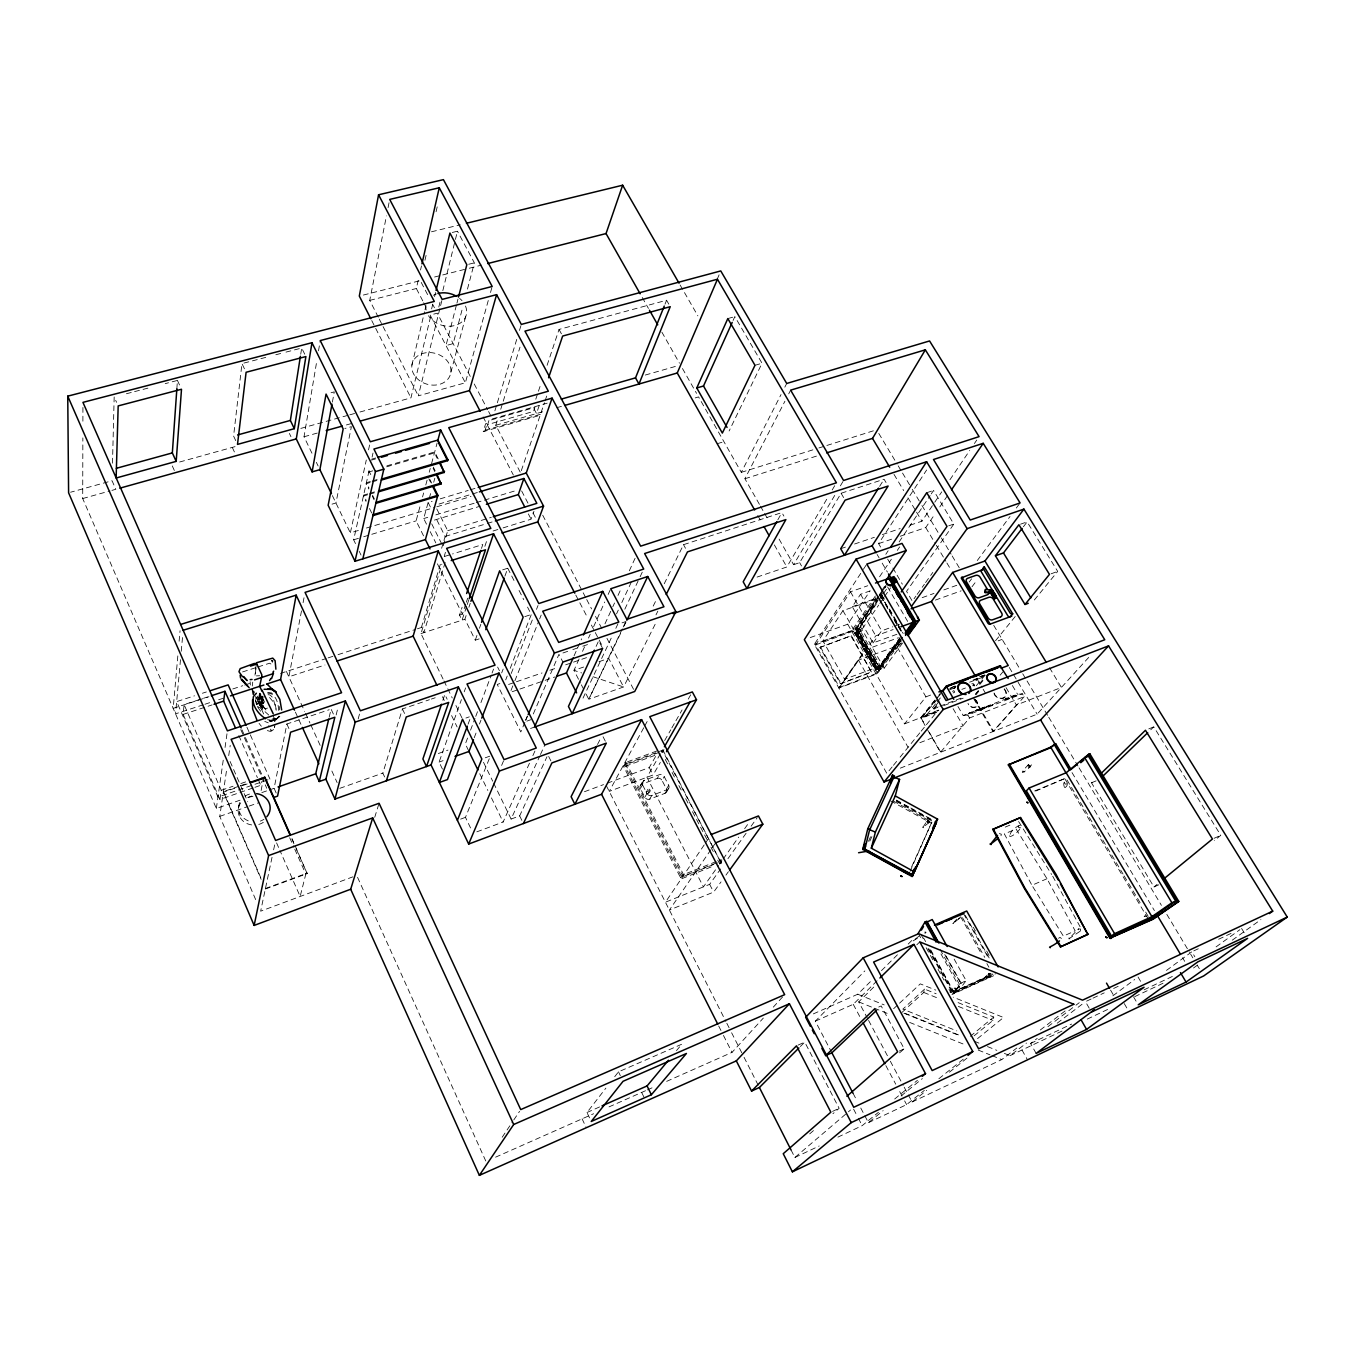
<?xml version="1.0" encoding="UTF-8"?>
<svg xmlns="http://www.w3.org/2000/svg" width="1355" height="1355" viewBox="0 0 1355 1355"><rect width="100%" height="100%" fill="white"/><g stroke="black" fill="none" stroke-linecap="round" stroke-linejoin="round"><path stroke-width="0.75" stroke-dasharray="5 3.75" d="M240.072 800.178L216.343 808.444L82.706 498.538L82.858 437.902M82.892 421.185L82.926 404.451M1064.268 786.781C1061.338 777.973 1071.568 783.156 1065.047 787.662C1063.336 787.035 1065.064 785.798 1065.149 787.509M112.499 463.19L114.176 396.947L116.564 402.316M899.635 640.712L879.598 668.066L856.445 628.263L877.803 597.149M955.258 687.798C949.584 690.694 963.507 682.598 949.465 688.967M926.566 821.316C929.852 825.991 930.495 817.743 926.566 821.316L929.157 822.739M927.396 820.402L929.987 821.824L927.396 820.402L922.806 827.515L929.886 821.909M176.861 388.716L177.437 380.433L165.191 383.634M177.827 655.905L173.186 708.36L208.958 696.707M179.114 641.22L180.046 630.736M180.486 659.648L175.557 713.848L202.962 704.888M181.248 651.247L182.773 634.462M252.995 787.966L219.933 799.45L183.145 714.39L184.094 704.6L201.607 698.909M1014.472 695.454L1016.318 695.708L1012.185 696.504L1014.319 695.284M977.277 678.906L975.973 680.041L977.006 679.194M216.343 808.444L223.575 757.767M225.049 747.418L227.403 730.87M219.933 799.45L221.255 790.304L184.094 704.6M255.655 899.585L219.764 816.371L226.946 767.641M228.724 755.599L230.214 745.419M876.99 669.353L856.208 632.768L854.937 633.615L857.207 632.565L854.903 632.649L856.191 632.175L877.379 669.556M815.642 644.912L854.311 630.769A18.191 5.301 -29.3 0 0 855.327 628.754L879.378 670.793A18.343 4.946 -29.2 0 1 878.328 672.724L839.507 687.391L815.642 644.912L850.466 591.796L867.776 585.733M1006.528 698.164C1006.968 699.282 1010.745 696.809 1006.833 698.265M255.536 701.551L256.112 697.944L261.058 694.912M300.725 354.214L301.708 348.015L283.788 352.69M976.176 710.901C975.956 708.191 982.189 710.308 977.649 709.749C973.33 711.426 981.189 710.952 978.462 709.376M256.281 664.238L254.994 675.197M255.96 668.455L255.113 674.959M256.349 704.126L257.789 699.773A14.024 12.432 7.3 0 1 264.852 696.775M260.516 693.235L260.126 695.691L260.296 694.624M970.028 713.204C969.926 713.729 971.129 711.375 972.5 712.764L971.586 712.053M238.328 808.545L238.836 805.463M257.128 703.38L256.959 704.481A3.252 2.879 6.9 0 1 257.992 703.33L259.55 702.822A3.252 2.879 6.9 0 1 261.888 708.038L260.329 708.546A3.252 2.879 6.9 0 1 257.331 707.344M251.657 824.924A15.701 14.278 4.3 0 1 239.276 815.93L239.784 812.848M263.666 714L256.485 697.994M311.955 453.214L304.028 436.767L316.799 361.04M318.527 350.793L320.254 340.562M274.963 724.823L274.506 727.466L274.709 726.382M262.921 706.887L259.55 697.164M976.21 680.024L976.836 679.295M977.412 679.177L976.379 679.973M254.943 787.306L260.77 785.273L261.447 781.598M271.542 730.057L270.458 731.429L266.122 730.277M332.382 402.096L334.279 391.866L329.35 393.204M261.142 790.507L263.412 778.346M274.235 721.182L274.201 718.675L275.048 720.301M276.606 719.166L275.099 720.047L274.862 718.827M301.504 610.902L288.869 676.789L324.946 665M303.08 602.67L304.655 594.422M1009.458 835.764C1009.712 839.406 1024.414 827.515 1019.875 825.381C1015.691 826.313 1007.951 833.765 1010.542 836.408M378.316 317.222L369.729 300.387L386.446 215.902M388.072 207.654L389.292 201.472M276.183 792.997L274.1 788.305L286.87 723.993L329.18 709.749M875.466 599.723L856.241 628.33L879.598 668.066M861.255 631.108L859.256 629.211A3.32 2.727 33.3 0 1 855.225 629.16M272.033 857.292L260.651 911.187L352.791 876.871M273.625 849.822L274.811 844.199M358.381 530.466L350.335 532.888L366.307 459.989M368.526 449.877L369.864 443.796M355.484 543.609L353.655 539.798L369.813 467.39M372.1 457.109L372.998 453.078M422.777 300.895L416.341 288.513L418.204 280.299M420.541 270.018L421.473 265.902M424.962 260.279L426.351 254.181M436.073 211.736L437.462 205.723M411.886 365.206L424.538 311.802M425.03 309.753L425.995 305.654M329.18 717.185L331.094 709.105L334.854 717.235M974.16 1035.796L992.961 1020.417L993.774 1017.046L957.274 1002.293M431.618 308.906L432.601 304.807M434.582 296.61L435.582 292.494M359.973 412.005L410.955 397.862L430.805 315.8M336.159 714.949L338.123 706.887M438.8 307.043L440.307 300.895M442.831 290.647L454.924 241.461M455.432 239.412L457.448 231.214L449.928 233.043M488.274 300.505L465.358 382.788L418.322 395.829L440.104 307.602M440.612 305.553L442.137 299.404M305.942 873.569L300.149 896.485L279.943 850.534M265.343 889.016L307.162 873.619L292.036 838.593M456.415 305.146L445.998 345.559L453.18 343.645L462.716 307.28M456.94 303.13L457.973 299.082M901.973 1012.422L923.737 992.436L924.601 989.099L936.136 993.757M467.475 289.089L474.369 262.836L457.448 231.214M358.194 718.946L360.362 710.782M450.876 372.32L466.577 313.276M423.539 535.852L416.104 520.862L420.406 504.924M422.557 496.946L423.641 492.966M425.792 484.988L427.943 477.028M429.23 472.251L430.263 468.44M431.551 463.647L437.157 442.882M426.503 524.165L423.709 518.559L428.129 502.468L432.143 501.265M429.247 498.42L431.483 490.341M433.702 482.261L434.82 478.213M490.51 292.494L492.187 286.464M990.37 973.991L988.202 974.668L989.133 973.229M441.628 548.267L443.373 542.356M443.966 540.391L445.134 536.445L435.683 517.576M436.784 508.904L447.726 530.72L443.017 546.522L430.45 521.319M445.168 562.477L423.878 632.633L421.388 627.501L440.68 563.138M443.051 679.007L420.982 633.598L441.849 564.205M444.237 556.278L445.439 552.315M484.819 431.212L487.224 423.302L485.615 423.759L483.227 431.669L540.171 415.24M384.634 776.957L382.838 773.112L402.418 708.953L429.416 699.722M494.88 410.819L496.726 404.789M497.336 402.774L517.017 338.479M519.473 330.434L521.319 324.404M520.218 472.116L495.778 425.284L498.267 417.272M500.74 409.261L502.603 403.248M503.23 401.249L519.998 347.168M374.725 817.302L379.078 803.278M1016.182 695.793C1014.573 694.319 1017.198 696.25 1013.692 696.267M1013.252 696.182L1012.016 696.589L1013.269 695.538M466.594 606.481L462.038 620.167L459.514 615.085L462.106 607.243M481.482 548.436L482.787 544.507L452.553 553.958M459.514 615.085L462.377 614.154L465.68 604.178M466.34 602.196L467.678 598.199M484.87 546.353L487.529 538.375M467.238 604.533L469.203 598.673M535.784 399.217L537.783 393.238M538.443 391.239L541.102 383.262M547.081 365.325L559.039 329.434L666.575 300.251L669.319 305.078M479.128 638.899L475.283 640.17L464.901 619.235L466.222 615.255M468.898 607.294L470.219 603.331M539.188 405.602L536.512 413.546L533.125 407.194M442.848 700.315L444.846 694.454L447.167 699.231M521.302 470.676L544.439 402.723M545.083 400.809L547.047 395.05M475.283 640.17L478.755 630.261M479.45 628.28L480.839 624.316M504.907 576.146L507.735 568.219L499.622 570.811M442.441 769.081L439.088 762.069L461.411 699.62M464.206 691.812L465.612 687.9M503.078 527.891L531.092 519.202L533.972 511.275M919.08 936.085L912.643 941.166L920.096 936.559M252.741 682.141L252.267 686.003M468.085 724.163L471.032 716.253M467.577 738.052L465.341 743.963L468.966 751.466M470.541 730.176L474.995 718.353M475.74 716.389L477.959 710.477M480.94 702.584L491.323 674.993M492.068 673.029L493.559 669.082M474.216 737.747L476.469 731.869M479.484 724.027L480.974 720.115M501.672 672.91L503.162 669.065M505.703 679.871L507.21 676.026M510.225 668.337L531.312 614.493L527.535 607.091M511.208 673.486L533.43 617.152M536.495 609.377L538.02 605.499M985.254 707.801L986.169 707.53L982.358 708.767M665.017 304.147L666.575 300.251M511.004 690.457L514.087 682.734M514.866 680.803L538.85 620.895M539.629 618.964L541.17 615.102M470.541 827.939L465.476 817.336L490.408 755.955L485.259 757.801M983.154 707.378L981.02 709.156L982.595 708.868M1028.733 764.356C1009.373 784.342 1041.131 760.206 1028.055 765.067C1027.92 769.284 1031.511 767.641 1028.936 764.135M1024.329 772.045L1023.245 771.283M501.621 765.44L504.06 759.63M525.689 719.895L527.349 716.016M524.893 722.317L520.794 731.937L497.234 684.444L501.096 683.123M525.706 720.386L527.349 716.541M717.439 278.707L719.099 274.828M279.028 716.101L274.93 720.962L269.408 721.419M533.294 713.966L558.954 654.33L562.901 662.053M969.841 712.578L968.452 713.543M911.763 866.539L931.833 822.146L891.404 799.958M910.069 871.333L931.833 822.146M574.046 655.888L581.634 638.815M476.825 831.835L503.128 822.028L529.466 763.221M532.871 755.633L536.275 748.045M579.093 658.97L573.961 670.352L580.431 683.005M582.515 651.382L585.072 645.691M588.493 638.086L590.204 634.292M593.626 626.704L604.737 602.027M608.158 594.438L610.732 588.748M733.089 320.474L734.833 316.63L762.035 363.242L729.109 431.009M493.627 783.105L511.106 819.064L539.612 756.378M540.476 754.481L544.795 744.979M604.974 623.842L611.935 608.683M612.799 606.786L614.543 602.992M618.015 595.421L621.505 587.833M629.33 570.794L635.427 557.532M868.47 841.303L871.045 835.713M869.808 841.15L872.4 835.51M596.098 646.42L598.69 640.779L602.653 648.401M511.106 819.064L519.659 815.879L546.98 756.751M616.542 613.883L618.287 610.123M621.81 602.568L632.328 579.94M583.023 698.13L612.223 635.986M615.831 628.33L619.421 620.692M624.824 609.208L639.221 578.602M640.136 576.705L643.727 569.049M876.583 669.641L855.242 632.26L876.533 669.404M622.335 628.839L588.764 699.265L585.072 692.032M623.232 626.942L626.857 619.32M620.488 633.615L588.764 699.265L623.588 686.968L656.447 621.691M624.13 625.993L625.942 622.182M274.489 718.607L271.474 721.334L267.9 720.589M860.882 630.973C860.662 626.484 856.563 632.311 860.882 630.973L878.684 605.092M653.212 606.091L655.972 600.502M664.238 583.751L683.53 544.676L781.903 512.58L783.901 516.086M976.498 710.41L975.532 710.816L976.803 709.834M1058.543 938.287L1060.017 937.389L1061.422 938.49M655.989 614.865L657.836 611.173M1006.867 698.181L1006.121 699.095M1013.134 696.521L1013.608 695.555M597.521 744.488L601.298 737.035M695.234 397.913L698.57 396.913L741.304 472.353L781.022 394.576M784.816 387.157L786.713 383.465M261.854 709.766L262.616 708.292L257.89 697.452M759.41 504.331L744.911 478.738L784.918 401.232M788.729 393.848L790.626 390.155M1018.215 825.839L1018.672 827.651L1020.451 827.583M879.835 667.913L857.088 628.127L876.041 600.197M648.605 793.082C653.178 789.711 646.25 786.323 646.149 792.082C646.132 794.724 650.417 793.082 648.198 791.303M647.639 789.271L648.046 791.049M643.744 727.771L609.225 791.388L653.093 774.958L660.325 762.425M644.743 725.924L647.758 720.386M777.821 519.863L781.903 512.58M607.328 783.19L649.265 767.557L656.447 754.955M664.644 740.541L670.81 729.752M671.826 727.94L674.909 722.537M675.925 720.741L682.09 709.935M688.238 699.129L692.337 691.931M640.339 785.561L642.473 781.818M641.931 784.172L644.082 780.429L659.411 774.687A3.675 3.252 31 0 1 664.221 776.635L668.709 785.29A3.692 3.252 31.5 0 1 667.168 789.66L664.949 793.352L649.638 799.162A3.692 3.269 31.1 0 1 644.828 797.214L640.373 788.525A3.675 3.252 30.6 0 1 641.931 784.172L657.226 778.431L659.411 774.687M640.373 788.525L642.507 784.799A3.692 3.269 30.5 0 1 644.082 780.429M660.376 753.803L646.928 777.262L703.431 886.864L718.54 865.54M717.744 860.171L719.691 863.914L721.283 863.271L662.985 751.415L661.409 752.008L663.374 748.553L663.984 749.721L662.341 752.601L661.731 751.432M644.828 797.214L646.979 793.505L642.507 784.799M649.638 799.162L651.823 795.47L667.168 789.66M757.072 577.078L786.832 566.983L827.973 497.133M832.207 489.968L836.425 482.803M664.949 793.352A3.675 3.252 31.6 0 0 666.474 789.016L662.002 780.378L664.221 776.635M779.091 539.087L793.59 564.696L835.07 494.812M840.388 485.869L843.572 480.483M793.59 564.696L799.653 562.647L841.099 493.254L884.07 479.23L887.119 484.345M666.474 789.016L668.709 785.29M666.541 791.981L668.76 788.271M858.054 634.106A3.337 2.744 33.6 0 1 860.459 631.752L861.56 629.99L859.324 628.889A3.32 2.727 33.2 0 1 855.496 628.771M879.632 486.36L884.07 479.23M954.225 688.408L954.852 687.629M880.615 547.064L878.599 543.626L926.634 470.016M892.149 766.913L886.848 773.451L814.321 644.336L862.237 571.082M863.372 569.337L866.793 564.103M900.364 637.019L878.904 666.592L844.572 679.278L822.959 640.932L842.929 610.648L875.991 598.978M819.961 647.419L851.431 635.664L871.553 672.266L840.405 683.784L819.961 647.419L851.431 635.664M885.814 554.314L888.152 550.791M896.908 634.276L873.077 642.931L852.295 606.684L860.561 594.269L869.842 591M899.127 541.932L930.123 495.591M931.258 493.881L933.561 490.442L953.835 524.08L906.546 591.339L912.305 601.163L915.929 596.098M502.197 1137.235L512.613 1121.686M513.782 1119.958L519.575 1111.32M810.239 637.578L847.722 624.215L870.13 590.831M879.581 576.773L891.387 559.209M897.281 550.418L899.635 546.912M910.052 525.215L921.942 521.184L933.595 503.925M934.764 502.197L941.759 491.848M949.923 479.772L969.74 450.436M974.414 443.542L976.735 440.087M984.357 978.733L983.408 978.903L991.064 973.398M704.177 844.944L665.424 902.21L709.647 884.358L720.623 868.962M705.362 843.2L710.088 836.221M875.33 595.997L851.567 630.973L814.321 644.336M855.327 628.754L879.361 670.827L854.7 628.669L875.957 597.42M881.614 590.695L884.9 585.885M879.26 594.794L885.984 585.36M878.057 597.589L885.594 586.359M900.211 536.258L925.736 527.552L935.119 513.799M939.811 506.922L948.026 494.897M877.938 598.283L856.902 628.635L858.951 628.449L877.244 601.705M880.073 595.15L886.085 586.139M871.35 609.022L877.041 600.688M902.599 643.015L884.154 668.201L880.699 669.489L856.614 627.382L860.069 626.146L878.989 598.487M880.174 596.759L882.528 593.304M858.816 629.533L877.735 601.908M878.921 600.18L882.461 594.997M883.646 593.27L887.203 588.087M879.869 603.382L883.426 598.199M884.612 596.471L890.54 587.85M710.884 849.721L669.387 910.035L713.645 892.081L721.029 881.902M712.069 847.993L715.626 842.827M861.069 631.396L860.73 631.362A3.337 2.744 33.6 0 0 858.325 633.717M958.544 919.08L959.476 918.046M956.732 919.181L952.667 923.788L959.984 917.911M953.649 923.483L952.684 923.5M840.405 683.784L871.959 671.69M844.572 679.278L865.286 649.79L898.416 637.731M847.722 624.215L904.564 723.875L925.922 696.86L896.654 646.166L858.511 660.122L838.864 688.052L876.228 674.197L900.855 640.424M839.507 687.391L875.77 635.851L893.131 629.567M873.077 642.931L881.631 630.82L892.793 626.789M719.437 862.17L721.283 859.544L682.293 875.11L680.532 877.718L717.54 862.915M719.691 863.914L721.91 860.764L718.015 862.322M723.113 859.087L738.661 837.119M744.64 828.684L748.231 823.62M721.283 863.271L663.306 750.839L623.165 765.711L681.175 878.938L714.221 865.726M727.94 858.697L746.232 833.054M751.11 826.211L757.225 817.658M917.132 594.405L924.364 584.259M925.584 582.565L932.816 572.437M725.941 875.11L728.397 871.705M899.551 638.984L878.989 667.27L880.259 665.678L858.951 628.449M899.856 639.018L879.022 667.693L898.805 640.644M879.124 668.371L901.871 637.443M880.089 668.422L902.582 637.206M880.699 669.489L901.515 640.949M946.061 956.003L961.288 983.493L951.955 994.57L993.638 975.719M954.14 959.086L966.115 980.647L960.695 983.307L953.785 992.673L995.535 973.788M930.648 950.719L954.089 993.232L961.288 983.493M977.26 560.563L1010.017 516.492M1016.318 508.023L1020.095 502.942M940.963 953.92L960.153 988.625L966.115 980.647M969.181 582.057L971.603 578.822M972.009 586.783L976.887 580.313M982.527 708.36L980.766 709.004L981.681 708.716M1023.381 526.79L1027.107 521.895L1057.696 571.404L1033.086 601.518M589.544 1117.892L586.986 1112.506L605.888 1088.116M614.713 1076.717L618.49 1071.839L681.819 1044.197L676.467 1050.616M1005.308 699.18L1006.951 698.723L1006.308 699.332M1144.179 916.234L1146.313 916.251M939.269 700.975L933.612 708.631L941.793 706.362M904.564 723.875L920.858 717.608L937.457 696.91M938.727 695.318L942.555 690.525M925.092 725.569L920.994 717.744L937.254 697.52M940.421 694.183L920.994 718.438L936.728 712.374M938.642 710.122L926.905 714.644A13.584 12.906 -74 0 1 922.552 716.456L936.999 699.671M926.905 714.644L935.915 703.431M937.203 701.839L941.064 697.046M936.254 705.362L933.612 708.631L938.117 706.904M934.018 709.359L936.661 706.074M893.47 765.287L898.788 758.749M900.11 757.123L919.859 732.784M921.163 731.175L925.092 726.331M926.414 724.722L938.202 710.206M995.519 640.746L1017.131 614.171M976.311 685.732L985.492 674.654L979.801 676.806M979.36 683.835L984.408 677.754M979.784 684.546L983.561 679.99M975.481 694.065L978.293 690.66M975.685 694.336L978.53 690.948M976.04 694.573L978.717 691.372M1000.126 675.18L1002.836 671.978M1066.859 783.8L1065.386 784.172L1064.336 782.767M957.951 706.48L963.185 715.474L1017.622 694.353L1022.398 693.811L1024.143 696.741L969.536 717.981L940.455 752.313L926.126 727.347M1030.02 767.184L1029.952 765.372L1028.055 765.067M1049.549 667.778L1061.422 687.425L1016.386 705.023L992.978 731.581L973.009 697.554M1024.143 696.741L993.638 731.31L974.093 697.994M927.04 822.062L927.87 821.147M928.632 822.841L929.462 821.926M895.655 649.282L894.639 647.504L896.011 649.164L899.568 643.947A12.72 3.506 -29.6 0 0 901.143 642.744M900.313 768.149L1037.134 714.153L1089.386 656.667M666.66 1081.358L732.022 1052.378L763.339 1018.062M773.298 1007.138L783.258 996.213M1080.511 930.97L1080.562 929.056L1078.478 928.903L1068.858 938.846L1080.511 930.97L1078.428 930.817L1078.478 928.903M1069.806 938.913L1069.027 937.88M279.621 716.321L276.014 719.742L269.577 720.504M279.841 716.338L275.878 719.657M1001.006 835.747L1001.328 834.206L999.329 833.562M831.868 1052.801L815.32 1021.179L864.846 970.908M1035.745 791.083L1065.894 778.075L1123.041 874.06M646.352 791.489L649.892 790.863M800.365 1046.517L804.751 1042.114L839.135 1108.305L832.935 1113.691M813.373 1013.879L857.732 994.231L872.569 979.479M881.478 970.62L899.297 952.921M908.206 944.062L912.66 939.642M925.075 933.019L925.922 932.172L924.737 932.071M815.32 1021.179L853.244 1004.309L878.43 979.479M867.607 1018.57L858.697 1001.887L875.093 985.779M916.793 944.808L919.757 941.877M273.591 729.498L271.339 731.141L268.781 725.433M983.832 707.903L982.849 708.208M1158.762 884.815L1153.969 886.966L1091.503 782.784L1094.501 779.87M1150.751 729.786L1153.766 726.856L1220.787 835.341L1214.249 840.676M922.45 827.075L923.585 827.77M959.323 918.555L960.204 917.708M983.476 978.666L989.353 973.026L988.083 974.55M954.784 988.625C959.34 991.03 954.699 983.933 949.923 992.08M893.623 1008.713L898.077 1004.58M899.551 1003.191L920.299 983.865L935.78 990.115M924.601 989.099L902.853 1009.136L956.782 1030.901M928.785 948.703L952.938 992.521L991.962 974.499M899.551 1052.869L904.192 1048.821L881.173 1005.935L876.279 1008.137M988.947 974.736L989.861 973.94L988.998 973.754M809.697 1133.881L815.896 1128.495M791.083 1150.022L794.877 1157.492L850.55 1109.999M970.265 1036.338L993.774 1017.046M837.898 1137.133L862.203 1125.632L878.447 1112.303M894.69 1098.99L917.42 1080.342M1153.969 886.966L1157.204 884.307M884.036 597.894L883.409 598.249A3.421 2.778 33.3 0 0 882.444 598.47M860.764 1108.017L868.436 1122.668L883.138 1110.643M901.126 1095.958L922.365 1078.58M977.548 1038.608L1003.547 1017.503L953.209 997.161M868.436 1122.668L906.597 1104.613L924.364 1090.385M938.88 1078.732L964.709 1058.018M904.175 1087.184L912.084 1102.022L926.685 1090.335M949.415 1072.178L968.876 1056.612M1144.281 916.539L1145.314 915.709M912.084 1102.022L1001.768 1059.576L1016.843 1047.991M1040.301 1029.986L1065.437 1010.695M1004.377 1053.394L1010.017 1055.664L1026.514 1043.045M1047.94 1026.65L1074.312 1006.477M1075.955 1005.207L1079.258 1002.683M1036.135 1053.394L1030.579 1043.469L1037.219 1038.404M1057.188 1023.194L1083.814 1002.937M1112.878 995.823L1134.694 979.513M1166.452 970.417L1191.841 951.786L1194.856 956.816M1216.096 946.874L1239.876 929.699M1193.501 967.995L1200.242 963.168M1232.271 940.167L1260.912 919.605M262.48 697.859L259.161 698.96A2.558 0.999 -12.6 0 1 257.992 697.825L261.312 696.724A2.558 0.999 -12.6 0 1 262.328 696.877M950.956 992.571L956.274 989.184M275.963 718.523L273.456 719.691M984.492 707.683L985.915 707.378L984.882 707.683M924.974 933.239L925.922 932.172M959.73 918.08L958.781 918.436M993.384 704.617L985.407 707.242L993.401 704.498M1005.342 699.231L1006.765 698.757M969.079 713.238L972.67 712.595M968.706 713.391L969.553 713.662M976.21 710.698L979.53 709.918M1046.992 878.717L1031.917 885.289L1004.36 833.935L1016.081 829.023L1046.992 878.717L1075.142 930.834L1063.37 936.136L1031.917 885.289M262.548 696.148L259.008 698.706L259.212 702.686M1030.579 1043.469L1071.636 1024.058M1144.094 989.811L1172.786 976.244M794.877 1157.492L819.182 1145.991M1010.017 1055.664L1062.794 1030.698M1087.252 1019.112L1110.05 1008.323M1134.745 996.636L1163.267 983.137M1091.097 999.025L1085.474 1001.667L1089.454 1008.611M1092.977 998.144L1104.24 992.859M1113.641 988.456L1119.264 985.813M1193.755 950.888L1199.497 948.212M1218.619 939.235L1232.017 932.951M832.512 1111.405L839.135 1108.305M899.28 1051.09L904.192 1048.821M960.153 988.625L992.571 973.991M952.938 992.521L992.944 974.431M953.497 992.504L955.19 991.725M954.089 993.232L993.334 975.464M798.146 1045.078L804.751 1042.114M586.986 1112.506L600.13 1106.696M1214.114 838.288L1220.787 835.341M495.591 1157.17L593.626 1113.725M609.005 1106.899L645.505 1090.724M647.436 1089.877L655.126 1086.473M981.816 708.004L985.729 707.53M984.712 706.92L983.273 707.564M1005.274 827.075L1010.982 824.687M1091.503 782.784L1099.481 779.464M1034.695 790.947L1065.894 778.075M1148.786 728.905L1153.766 726.856M716.067 863.101L682.92 876.346L624.723 762.848L659.445 750.009M720.064 863.389L721.656 862.745M877.363 673.367L853.481 631.328M919.859 742.709L963.083 725.823L952.819 708.174M963.185 715.474L967.809 715.017L1022.398 693.811M940.014 706.175L961 698.13M943.741 705.616L963.168 698.164M921.569 717.083L938.829 710.443M922.975 717.168L936.322 712.036M961.864 689.373L965.454 688.001M925.922 696.86L931.461 694.742M980.021 676.687L985.763 674.502M973.127 679.973L984.95 675.468M949.889 689.695L955.8 687.442M969.604 682.192L983.408 676.941M584.445 791.726L603.517 784.613M998.195 640.847L1002.124 639.374M663.984 749.721L626.535 763.576L624.977 766.439L656.43 754.786M265.445 888.49L307.314 873.077M460.632 819.131L465.476 817.336M876.516 669.065C880.123 667.88 872.569 671.25 877.65 669.404L856.36 631.853L855.09 632.395M1006.816 698.824L1005.732 699.18L1009.577 698.265M976.853 710.443L975.532 710.816M983.086 708.14L982.409 708.377M992.419 704.719L992.961 704.752M894.656 626.112L900.228 624.096M1051.107 573.792L1057.696 571.404M922.162 597.657L933.985 593.422M943.842 589.916L957.646 584.987M935.373 600.096L961.135 590.848M822.959 640.932L857.207 628.652M530.567 728.465L534.48 727.076M439.088 762.069L443.068 760.663M526.841 721.131L530.804 719.725M852.295 606.684L876.075 598.283M339.766 788.339L382.838 773.112M438.326 753.516L447.98 750.111M880.208 594.472L903.192 633.513M219.764 816.371L247.152 806.784M249.117 806.09L258.89 802.668M1020.535 524.182L1027.107 521.895M465.917 718.031L469.321 716.846M247.982 797.418L251.928 796.029M261.82 792.59L267.748 790.524L265.224 784.816M269.34 789.965L274.1 788.305M512.156 691.727L517.983 689.712M519.913 689.051L543.186 681.006M545.116 680.329L554.822 676.975M583.615 667.033L573.961 670.352L581.6 672.927M599.046 661.68L608.7 658.344L623.588 686.968L593.067 676.755M238.7 786.34L223.423 791.625L261.244 878.802M240.597 785.68L248.236 783.038M234.788 788.237L223.338 792.201L261.142 879.344M242.41 785.595L248.134 783.63M267.951 779.786L217.969 797.096L176.675 701.602L194.493 695.826M508.582 684.461L514.477 682.429M516.458 681.751L542.034 672.961M549.91 670.251L557.786 667.541M565.662 664.831L571.556 662.798M573.538 662.121L587.308 657.378M221.255 790.304L233.043 786.239M240.885 783.529L246.779 781.496M948.703 525.825L953.835 524.08M878.599 543.626L892.352 538.934M562.935 652.975L570.878 650.265M572.86 649.587L580.804 646.877M582.802 646.2L590.746 643.49M431.347 699.061L435.209 697.757M622.013 622.86L625.942 621.522M840.693 548.724L846.638 546.709M854.565 544.016L874.382 537.308M882.308 534.615L900.143 528.569M274.811 718.472L272.033 719.082M274.201 719.336L275.929 718.76M926.735 492.712L933.561 490.442M264.327 702.618L261.21 703.939L261.396 707.174L257.755 698.384M524.792 616.644L531.312 614.493M183.145 714.39L212.058 704.922M882.596 595.184L882.224 595.302A3.421 2.778 33 0 1 880.716 595.861M882.308 595.607L881.953 595.726A3.421 2.778 33 0 1 880.767 596.234M203.555 698.265L207.434 697.012M232.789 688.95L242.731 685.715M244.713 685.071L252.657 682.48M280.485 673.418L326.132 658.547M328.113 657.886L336.057 655.312M338.039 654.668L415.426 629.448M417.408 628.805L421.388 627.501M204.927 704.244L210.787 702.33M218.629 699.756L226.454 697.198M420.982 633.598L464.901 619.235M202.403 693.252L206.367 691.965M242.562 671.945L256.061 667.592M257.992 666.965L269.56 663.222L272.626 664.966M744.911 478.738L818.691 455.416M741.304 472.353L816.93 448.573M818.911 447.946L824.89 446.083M826.872 445.456L876.617 429.806M444.508 556.465L450.538 554.585M493.068 530.991L501.079 528.518M447.726 530.72L491.289 517.339M445.134 536.445L485.31 524.063M487.309 523.437L493.339 521.59M717.218 443.729L723.926 441.679M434.447 520.1L480.381 506.126M366.426 528.027L434.803 507.414M436.801 506.804L470.998 496.489M353.655 539.798L361.717 537.359M363.733 536.732L369.779 534.903M371.795 534.293L416.104 520.862M423.709 518.559L427.74 517.339M435.836 514.883L474.216 503.247M476.232 502.637L482.295 500.791M484.328 500.181L516.645 490.375M440.155 498.86L468.186 490.442M470.185 489.849L476.198 488.037M439.003 504.043L477.4 492.492M974.787 679.448L975.99 680.041M332.043 504.145L335.938 502.993L351.402 426.656L344.814 428.502M367.662 493.914L363.631 495.1L366.24 500.435M369.678 493.322L375.742 491.526M367.459 494.846L363.428 496.049L366.019 501.384M369.475 494.253L375.521 492.475M370.135 482.499L366.189 483.65L368.814 489.02M372.1 481.923L378.028 480.195M754.989 365.291L762.035 363.242M370.355 481.533L366.392 482.685L369.034 488.071M372.32 480.957L378.248 479.23M1013.405 696.25L1012.151 696.589M386.92 465.815L434.701 451.96L438.292 459.057M372.761 470.846L368.78 471.997L370.559 475.605M386.683 466.798L434.43 452.943L437.123 458.261M371.66 459.125L375.674 457.973M371.439 460.124L375.454 458.972M495.778 425.284L544.541 411.226M556.6 407.753L562.63 406.026M485.124 430.229L540.51 414.257M492.424 418.847L547.183 403.163M645.302 375.047L676.568 366.104M82.706 498.538L109.975 490.933M111.923 490.391L115.819 489.291L112.058 480.737L70.562 492.238M304.028 436.767L320.17 432.262M346.389 424.945L352.436 423.251M727.821 318.577L734.833 316.63M179.639 462.004L236.295 446.286M300.827 428.4L347.744 415.392M349.776 414.833L357.94 412.564M126.422 393.746L132.536 392.154M134.585 391.612L148.864 387.886M243.951 363.072L265.868 357.364M275.81 354.756L281.789 353.198M433.719 314.123L437.292 313.191L470.405 376.656M267.477 708.106L264.767 708.801L262.718 706.412L259.703 693.387M369.729 300.387L416.341 288.513M363.377 295.051L420.304 280.621M434.582 277.013L440.714 275.455M442.746 274.946L467.238 268.73M469.287 268.222L481.533 265.123M468.711 264.259L474.369 262.836M431.483 231.79L460.26 224.778M876.041 670.048L854.903 632.649M1015.217 695.081L1013.591 695.657M1006.511 698.774L1009.424 698.418L1008.781 697.808M1005.732 699.045L1006.951 698.757M256.383 675.891L259.652 675.739M274.167 720.369L268.68 720.064L271.745 720.352M880.377 594.472L890.658 612.206M267.545 719.725L269.272 719.996M267.697 692.32L271.61 692.964L274.404 694.996M267.731 693.167L271.22 693.743C277.335 697.3 278.402 705.108 278.707 711.544M268.07 694.675L270.17 695.03L273.134 698.079L276.2 710.291M923.737 992.436L939.117 998.652M958.358 1006.426L992.961 1020.417M857.732 994.231L884.188 1004.902M905.157 1013.371L960.847 1035.83M974.296 1041.25L979.936 1043.536M987.456 1046.568L996.857 1050.362M903.904 1013.201L959.814 1035.745M858.697 1001.887L872.417 1007.426M874.382 1008.205L890.066 1014.522M909.662 1022.432L964.54 1044.553M978.259 1050.091L990.014 1054.834M991.979 1055.613L1001.768 1059.576M264.784 721.419L268.29 722.842M258.839 695.098L261.092 696.047M258.653 696.199L263.276 698.841M896.434 800.111L909.002 807.004M910.814 807.987L930.58 818.843M896.4 800.67L933.273 820.893M896.383 801.449L933.29 821.706M890.608 800.89L931.02 823.061M263.92 701.28L262.836 699.248M271.83 660.275L273.083 661.071M271.694 660.461L272.575 661.02M271.593 661.003L272.558 662.307M268.747 715.034L263.429 710.257L260.414 705.396M269.56 697.486L275.2 704.16L276.691 712.171M263.073 705.887L267.714 712.527M257.213 696.114L263.192 703.533L260.346 694.302M259.042 723.367L261.346 726.246M257.772 707.174L260.871 711.561M1018.604 821.503L1051.616 874.466M1241.587 928.463L1244.601 933.409M878.785 433.414L897.129 464.054M898.213 465.849L901.448 471.269M902.532 473.064L911.17 487.478M912.237 489.291L920.875 503.704M921.959 505.5L940.302 536.14M941.386 537.952L951.108 554.161M952.175 555.973L960.814 570.387M993.723 625.349L1021.636 671.945M1022.72 673.757L1025.972 679.177M1027.056 680.989L1047.635 715.372M1048.719 717.185L1077.97 766.032M1079.054 767.845L1161.421 905.36M1166.841 914.405L1189.588 952.413M1190.672 954.225L1192.84 957.833M1197.176 965.082L1199.344 968.689M894.012 474.385L903.683 490.595M907.969 497.793L915.489 510.378M916.573 512.19L921.942 521.184M925.736 527.552L935.272 543.507M936.322 545.286L945.858 561.241M946.908 563.002L951.142 570.099M1009.272 667.456L1012.473 672.842M1013.557 674.638L1037.134 714.153M1072.025 772.604L1154.375 910.526M1182.542 957.714L1184.71 961.339M1012.371 685.511L1017.622 694.353M1124.108 875.872L1140.283 903.04M1145.669 912.101L1148.905 917.538M1064.979 779.006L1147.871 918.351M1006.088 687.663L1016.386 705.023M976.803 678.516L982.087 687.476M983.137 689.255L985.254 692.845M973.771 684.123L974.601 685.545M1138.048 977.006L1141.045 982.138M887.661 559.09L891.861 566.255M892.911 568.05L896.062 573.419M897.112 575.214L902.345 584.174M877.108 554.449L879.124 557.904M882.19 563.138L887.423 572.115M841.099 493.254L844.114 498.437M1133.542 996.84L1136.354 1001.633M967.809 715.017L969.536 717.981M887.593 586.952L907.664 621.42M1124.277 1003.615L1127.97 1009.966M881.868 594.947L886.085 602.196M881.173 594.659L884.29 600.045M889.507 609.022L898.89 625.18M1110.558 990.098L1113.59 995.332M894.757 619.269L903.04 633.564M881.038 596.386L890.269 612.308M894.385 619.303L900.533 629.99M880.818 596.488L902.295 633.479M879.547 594.794L881.665 598.453M894.334 620.302L898.501 627.501M870.943 608.31L871.756 609.733M893.504 647.436L894.334 648.859M860.561 594.269L881.631 630.82M680.108 285.007L697.876 315.851M850.466 591.796L875.77 635.851M920.858 717.608L925.042 724.891M929.225 732.174L940.726 752.194M860.069 626.146L884.154 668.201M856.445 628.263L879.327 668.286M842.929 610.648L878.328 672.724M854.87 633.259L875.838 669.997M851.042 636.24L871.553 672.266M858.511 660.122L908.07 747.316M799.653 562.647L801.516 565.95M642.236 297.456L648.435 308.398M661.867 332.127L679.448 363.157M682.48 368.526L696.555 393.373M760.443 506.16L763.559 511.648M764.593 513.477L768.742 520.794M757.75 515.476L761.9 522.827M774.366 544.913L786.832 566.983M820.351 646.843L840.811 683.208M973.347 927.345L975.397 930.987M986.66 951.041L990.759 958.341M965.302 915.421L989.844 959.154M963.524 913.609L989.201 959.357M962.507 917.708L984.763 957.392M960.627 916.742L981.833 954.598M986.88 963.608L988.913 967.216M1021.992 1049.989L1027.496 1059.847M944.757 954.53L960.695 983.307M940.201 949.55L959.476 984.391M930.631 949.72L953.818 991.741M923.602 937.948L925.617 941.589M920.723 934.103L923.754 939.574M928.006 948.703L952.853 993.791M918.216 933.307L922.179 940.505M926.159 947.721L934.103 962.135M938.067 969.35L944.029 980.156M948.991 989.167L950.973 992.758M683.53 544.676L685.495 548.284M559.039 329.434L561.749 334.397M1052.716 876.228L1081.849 930.021M868.589 1020.434L889.354 1059.373M890.337 1061.219L903.192 1085.321M853.244 1004.309L860.171 1017.317M885.848 1065.606L895.74 1084.186M899.686 1091.605L903.633 1099.041M904.632 1100.904L906.597 1104.613M853.091 1093.366L856.936 1100.7M853.582 1109.101L857.41 1116.452M858.376 1118.282L862.203 1125.632M421.236 282.433L428.79 296.914M432.567 304.147L434.447 307.754M474.233 383.99L487.631 409.684M488.596 411.514L491.459 417.018M542.711 515.222L585.733 597.674M586.715 599.537L591.593 608.903M595.506 616.406L602.365 629.516M606.955 638.341L633.75 689.678M665.288 759.461L668.201 765.05M672.097 772.519L675.01 778.109M678.889 785.578L681.802 791.168M685.698 798.637L688.611 804.226M692.49 811.679L707.056 839.66M710.952 847.129L713.865 852.718M423.692 302.673L427.367 309.753M430.128 315.054L465.358 382.788M483.091 416.866L513.359 475.046M521.641 490.967L528.264 503.721M533.006 512.817L535.835 518.288M575.773 595.048L587.477 617.541M591.373 625.045L594.303 630.668M595.268 632.548L598.199 638.171M599.164 640.034L603.077 647.538M528.365 513.918L531.092 519.202M649.265 767.557L653.093 774.958M709.647 884.358L713.645 892.081M581.363 684.817L584.14 690.237M603.06 736.747L606.312 743.116M507.735 568.219L515.273 583.023M519.05 590.424L523.758 599.689M379.264 319.103L382.127 324.709M383.075 326.589L418.322 395.829M371.744 320.576L410.955 397.862M606.379 785.781L725.874 1021.433M726.839 1023.313L730.667 1030.867M731.615 1032.764L743.116 1055.409M744.064 1057.307L758.427 1085.626M718.692 1026.006L722.503 1033.543M723.451 1035.423L732.022 1052.378M433.329 467.17L435.107 470.693M433.058 468.136L434.836 471.659M429.958 479.568L431.72 483.074M428.824 478.772L430.568 482.261M428.129 502.468L430.975 508.125M548.673 756.463L551.891 762.916M430.213 531.651L435.802 542.864M497.624 667.067L499.453 670.742M437.411 563.832L462.377 614.154M369 471.015L370.779 474.623M302.538 349.726L305.044 354.841M372.54 495.236L374.302 498.809M372.32 496.184L374.082 499.775M369.492 508.498L372.964 515.611M519.659 815.879L523.403 823.552M443.966 680.904L452.248 697.944M455.924 705.515L462.36 718.76M483.515 762.289L492.712 781.208M641.66 1092.435L645.065 1099.413M442.441 696.69L444.271 700.467M451.605 715.592L457.092 726.941M479.755 773.739L487.851 790.456M491.442 797.892L503.128 822.028M618.49 1071.839L620.319 1075.616M316.359 462.343L318.12 466.001M332.365 495.591L350.335 532.888M359.16 551.231L361.006 555.042M289.377 433.431L290.952 436.7M244.442 368.797L241.969 363.597L233.585 436.056L236.719 442.729M402.418 708.953L406.246 716.998M582.091 1118.84L586.292 1127.716M232.281 447.404L235.38 454.044M177.437 380.433L179.876 385.718M264.259 701.738L263.107 698.858M286.43 671.47L304.655 711.409M305.536 713.34L309.922 722.943M310.803 724.874L320.457 746.029M331.873 771.029L337.124 782.58M272.236 660.698L272.677 661.663M295.39 712.069L298.015 717.828M298.879 719.742L301.488 725.484M172.288 465.934L174.575 470.998M357.551 877.329L485.971 1161.438M286.87 723.993L289.835 730.565M273.168 715.897L274.997 719.962M258.957 701.975L261.295 707.191M246.915 727.178L249.472 732.953M250.319 734.867L269.95 779.091M291.901 839.152L295.288 846.807M296.135 848.721L307.162 873.619M242.003 729.837L244.561 735.613M245.407 737.543L262.464 776.076M289.699 837.729L293.933 847.298M294.78 849.212L305.807 874.111M240.784 729.583L261.007 775.28M261.854 777.194L264.377 782.902M238.819 735.545L257.399 777.618M258.246 779.532L260.77 785.273M276.572 842.878L279.096 848.62M230.096 761.476L247.711 801.72M256.231 702.263L256.756 704.515L255.722 696.267M259.364 693.184L261.092 701.534L260.177 704.583L262.616 708.292L259.076 704.363L257.043 698.536M260.922 698.519L263.175 703.008L262.277 697.622M255.672 700.738L256.214 703.685M274.354 718.235L274.896 721.707M279.249 706.446L279.52 709.885M250.133 681.785L250.353 685.02M651.823 795.47A3.692 3.269 31 0 1 646.979 793.505M657.226 778.431A3.675 3.235 31.1 0 1 662.002 780.378M263.903 819.301A15.752 14.312 4.4 0 1 260.312 821.096M248.236 820.842A15.752 14.312 4.4 0 1 239.954 801.889M245.018 796.147A15.752 14.312 4.4 0 1 252.572 793.522M263.31 822.333A15.701 14.278 4.3 0 1 255.756 825.026M239.276 815.93A15.701 14.278 4.3 0 1 241.546 801.804M248.067 797.468A15.701 14.278 4.3 0 1 256.095 796.723M465.493 306.044A20.715 16.328 16.6 0 1 454.687 325.556A20.715 16.328 16.6 0 1 428.468 315.715M426.148 310.007A20.715 16.328 16.6 0 1 425.893 307.077M433.431 295.288A20.715 16.328 16.6 0 1 436.378 293.984M459.548 298.354A20.715 16.328 16.6 0 1 462.021 300.675M882.444 598.182A3.421 2.778 33.3 0 1 883.358 597.86M901.346 643.219A24.61 6.826 -29.5 0 1 900.736 643.76L900.499 643.964A15.328 4.184 -29.6 0 0 897.992 646.471M900.889 640.881A24.593 6.843 -29.5 0 1 899.703 641.965L899.466 642.168A15.328 4.2 -29.7 0 0 896.959 644.675M901.041 640.153A12.72 3.523 -29.6 0 1 898.517 642.151M954.547 688.018A1.745 1.423 37.2 0 1 955.089 686.037M972.636 685.257A9.4 2.27 -29.6 0 1 974.685 686.003M953.09 692.981A9.417 2.287 -29.5 0 1 954.682 692.117L953.835 690.66A9.417 2.287 -29.5 0 0 952.243 691.541M971.789 683.818A9.4 2.27 -29.6 0 1 973.11 685.918M1004.106 689.102A6.572 5.318 38.2 0 1 1003.157 697.927A6.572 5.318 38.2 0 1 994.062 692.981M975.075 699.332A5.301 4.302 38 0 1 975.82 707.124A5.301 4.302 38 0 1 967.978 703.38M1004.377 688.882A7.012 5.674 38.2 0 1 1003.378 698.299A7.012 5.674 38.2 0 1 993.672 693.015M974.872 699.637A4.844 3.946 38 0 1 975.566 706.768A4.844 3.946 38 0 1 968.368 703.347M257.518 706.243A3.252 2.879 7 0 0 260.516 707.446L262.074 706.937A3.252 2.879 7 0 0 259.737 701.721L258.178 702.229A3.252 2.879 7 0 0 256.891 704.837M488.901 420.609L487.698 424.572L533.582 411.395L534.903 407.432L488.901 420.609M625.925 762.391L624.367 765.253L681.751 877.227L683.513 874.636L625.925 762.391M955.089 686.172L949.347 688.357L955.123 686.206M877.227 667.625L876.448 668.709L877.227 667.625M416.222 377.639A19.868 15.972 16.2 0 0 449.708 376.317A19.868 15.972 16.2 0 0 428.163 352.554A19.868 15.972 16.2 0 0 416.222 377.639"/><path stroke-width="1.5" d="M275.878 669.184L275.116 660.715L272.762 658.124L256.264 662.815L261.82 674.79L261.718 676.873M176.184 461.377L181.502 389.258L118.173 405.907L116.14 478.01L176.184 461.377L172.339 452.909L176.861 388.716M235.448 727.906L223.626 701.128L224.947 691.304L211.329 695.742M294.323 428.671L305.891 356.551L246.102 372.269L237.498 444.406L294.323 428.671L290.377 420.44L300.404 356.28M256.688 664.255L256.095 663.831M331.992 404.146L319.882 469.66L312.107 471.879L296.288 438.918L311.972 342.713L82.943 402.367L227.403 730.87L341.579 692.744L296.169 595.133L183.162 630.261M261.786 676.45L259.754 685.765M262.091 690.22L273.219 713.797M252.538 699.908L252.657 709.088L256.925 720.047M312.107 471.879L326.064 394.085L343.171 428.959L328.147 505.28L354.993 561.258L425.402 539.595L437.868 495.32L433.464 486.564M294.526 710.155L280.587 679.499L296.169 595.133M263.514 777.753L264.869 777.279L250.15 782.377M792.387 1171.821L851.262 1122.601L789.406 1003.75L736.324 1060.88L751.568 1091.063L796.503 1045.823L830.852 1112.184L783.241 1153.715L792.387 1171.821L1203.68 975.939L1287.25 917.081L929.564 340.952L786.713 383.465L720.758 270.932L521.319 324.404L443.424 179.639L378.57 194.781L359.312 296.068L370.796 318.696M913.88 621.013L890.421 579.601L914.71 620.895L905.242 633.75M268.612 855.564L372.693 817.912L350.691 889.236L254.147 925.431L268.612 855.564L67.75 396.151L434.294 301.437L378.57 194.781M421.947 263.835L439.257 187.769L389.698 199.405L442.137 299.404L492.187 286.464L439.257 187.769M354.993 561.258L375.471 471.591L311.972 342.713M362.835 558.853L383.838 469.152L373.912 449.047L440.629 429.992L490.832 528.399L180.605 624.435M431.042 764.931L334.939 799.077L355.213 722.096L458.38 686.934L431.042 764.931L468.678 844.046L499.436 771.046L641.593 719.64L784.68 994.655L520.726 1109.593L379.078 803.278L275.607 840.473L231.112 739.322L345.389 700.958L325.894 779.193L319.238 781.513L315.732 773.79L328.706 719.217M436.073 290.444L449.928 233.043L466.831 264.733L458.498 297.067M319.238 781.513L334.854 717.235L290.58 732.208L277.572 796.13L273.829 797.434M912.999 874.669L936.525 822.299L912.169 876.583L862.745 849.416L867.793 828.701L892.555 775.128L894.419 775.873L869.724 829.751L875.381 832.089L871.333 848.196L914.354 871.841L937.609 819.148L895.282 795.927L899.568 779.396L893.995 777.143M273.49 673.147L271.576 678.652M912.982 875.703L864.829 849.229L869.69 829.48L867.793 828.701M890.591 782.851L892.555 775.128M437.648 441.069L440.629 429.992M375.826 503.349L441.053 483.972L436.886 474.216M378.536 491.831L444.305 472.438L440.087 462.597M381.28 480.093L447.607 460.683L447.895 459.701L437.902 440.07L377.672 457.397M480.161 411.243L469.423 390.596L496.591 294.645L320.254 340.562L370.305 441.764L548.352 391.205L496.591 294.645M436.954 685.325L413.139 636.156L438.241 550.96L305.061 592.372L360.362 710.782L495.049 665.153L438.241 550.96M386.412 780.785L406.246 716.998L448.708 702.415L426.503 766.54L422.896 758.969L441.527 704.227M466.628 593.524L480.839 550.384M469.203 598.673L485.48 549.825L451.215 560.58M470.896 601.332L493.559 533.768L446.625 548.352L544.795 744.979L692.337 691.931L696.521 699.773L666.524 751.686M548.572 377.774L562.647 336.057L670.234 306.687L638.967 384.041L635.529 377.859L664.238 306.078M640.153 293.798L606.041 233.568L622.639 185.212L466.425 223.27M524.707 506.889L518.321 494.592L523.86 478.501L479.416 491.882M574.791 593.168L537.732 521.929L543.558 506.109L526.248 473.03L552.078 398.15L448.742 427.672L538.782 603.551L643.727 569.049L552.078 398.15M481.533 622.335L499.622 570.811L523.166 617.186L504.636 665.22M485.784 629.685L504.196 578.128M467.34 726.145L447.455 779.582L439.393 782.479L462.495 719.217L481.838 759.02L457.397 820.317M477.959 770.03L468.966 751.466L473.471 739.711M481.736 718.15L498.996 673.096L467.001 684.004L504.06 759.63L536.275 748.045L498.996 673.096M528.162 714.627L554.398 653.025L675.891 611.664L644.624 553.534L926.617 461.75L967.114 528.67L911.712 606.024M564.629 405.45L677.263 372.998L717.456 279.232L836.425 482.803L640.644 546.15L524.961 331.145L717.456 279.232M864.829 849.229L911.881 874.483L914.371 868.86M912.355 874.314L915.726 866.658M932.596 828.447L935.136 822.705M556.753 676.314L566.458 672.961L573.199 657.785M583.327 635.021L602.721 591.39L618.845 622.047L558.683 642.405L542.728 611.24L602.721 591.39M696.775 387.97L727.821 318.577L754.989 365.291L722.351 433.075L696.775 387.97L703.499 386.006L732.208 322.405M871.333 848.196L895.282 795.927M875.381 832.089L899.568 779.396M594.371 650.163L568.439 706.446L572.132 713.712L602.653 648.401L562.901 662.053L534.48 727.076L634.699 691.507L675.891 611.664M862.745 849.416L865.354 843.742M863.508 848.501L865.252 844.724M523.403 823.552L551.891 762.916L606.312 743.116L574.876 804.26L571.099 796.689L596.59 746.351M626.857 620.285L647.724 576.502L663.95 606.769L626.857 619.32L610.732 588.748L647.724 576.502M666.169 594.506L687.476 551.891L785.9 519.592L746.893 588.493L743.184 581.786L776.805 521.692M468.678 844.046L601.569 794.267L641.593 719.64M997.551 835.391L990.319 844.453L998.229 838.254M664.407 746.757L689.966 702.144M826.652 452.892L872.518 438.393L925.346 349.827L979.072 436.632L843.572 480.483L790.626 390.155L925.346 349.827M918.216 933.307L924.991 922.044L926.786 921.18L938.964 943.165M921.366 930.14L923.534 926.549M803.396 569.252L845.13 500.147L888.118 486.038L844.453 555.245L840.693 548.724L878.514 488.139M269.577 680.566L270.915 678.398M886.018 580.245L906.207 550.52L902.007 543.406L856.089 559.124L804.328 639.696L884.053 782.004L1040.606 719.962L1108.559 645.878L1272.718 911.136L1269.347 913.558M673.147 613.629L872.078 545.845L926.617 461.75M890.489 547.268L926.735 492.712L947.01 526.418L901.211 591.932M350.691 889.236L479.365 1175.361L513.697 1124.498L789.406 1003.75M888.778 578.788L889.066 578.365A1.795 1.44 32.9 0 0 892.183 578.568A2.591 2.083 33.1 0 1 896.231 579.534A2.591 2.083 33.1 0 1 894.503 582.531L894.351 582.735A2.066 1.66 33.2 0 0 892.505 584.699L888.931 578.568A1.795 1.44 32.9 0 0 892.047 578.788A2.591 2.083 33.1 0 1 896.095 579.754A2.591 2.083 33.1 0 1 894.351 582.735M951.549 489.731L983.205 443.322L1020.095 502.942L970.231 520.032L933.493 459.514L983.205 443.322M886.627 579.55A3.963 3.201 33 0 0 890.201 585.665L892.657 584.479A2.066 1.66 33.2 0 1 894.503 582.531M892.657 584.479L890.201 585.665M902.599 600.146L900.855 601.078M729.634 870.012L762.814 824.179L758.444 815.947L711.273 834.477M905.326 632.463L913.49 621.335L892.352 585.14M905.767 633.683L914.371 621.877L891.996 583.548M905.547 635.427L915.811 621.369L919.401 620.065L893.961 576.586L890.387 577.84L915.811 621.369M911.085 608.802L931.41 601.501L952.65 572.437L984.966 561.004L1023.923 509.107L1104.765 639.746L946.061 700.535L866.793 564.103L906.207 550.52M909.036 633.107L913.219 627.399A12.873 3.591 -29.7 0 0 913.693 626.704M907.952 635.698L919.401 620.065M272.88 672.283L273.693 671.182M984.34 566.898L982.155 569.794A1.999 1.575 34.8 0 0 981.291 571.776L1007.883 615.881A2.033 1.609 36.3 0 0 1010.407 616.644L1012.693 613.849L984.34 566.898A2.016 1.592 34.8 0 0 983.476 568.88L1010.136 613.07A2.033 1.609 36.3 0 0 1012.693 613.849M995.434 555.787L1018.892 524.741L1049.464 574.385L1025.007 604.482L995.434 555.787L1003.479 552.942L1022.127 528.433M1008.154 678.449L1000.058 665.762L946.281 686.121L953.768 699.299M985.475 589.476L985.085 592.558L990.183 592.965L993.74 595.37L992.69 591.729L989.675 589.933L985.475 589.476L985.085 592.558M992.825 592.423C999.888 606.837 994.841 587.426 989.387 590.78M858.579 852.735L868.86 850.991M990.403 592.457L994.401 599.113L989.641 590.458L991.995 590.289M942.47 690.999L946.349 686.104M942.623 691.473L946.789 686.223L998.754 667.388M884.053 782.004L943.232 709.512L1108.559 645.878M602.01 1105.866L647.08 1085.931L668.455 1060.254M913.253 620.268L912.542 621.098L913.981 620.573L891.759 582.515M651.365 1094.738L686.426 1053.479L623.063 1081.29L591.237 1121.483L651.365 1094.738L647.08 1085.931M256.4 693.201L253.453 696.538C251.437 705.532 258.466 714.017 265.512 718.709M935.102 821.909L937.609 819.148M1050.43 947.67C1047.805 946.823 1051.192 947.585 1059.491 940.912M1175.734 901.211L1171.889 902.752L1084.627 757.564L1088.505 756.293L1175.734 901.211L1152.19 917.589L1111.557 936.119L1026.379 790.829L1029.089 788.017L1066.182 772.757L1088.607 754.295L1089.894 753.871L1178.782 901.397L1153.088 919.232L1109.864 938.236L1008.306 764.864L1050.667 747.164L1055.63 743.641L1071.026 769.42L1069.485 770.047L1054.088 744.268M909.222 873.23L908.409 874.111L865.506 850.517M911.881 874.483L914.354 871.841M990.674 591.203L992.3 591.288M992.402 591.932L991.335 592.321M1272.718 911.136L1082.56 1000.159L918.588 933.731L863.186 957.833L805.649 1017.283L810.426 1026.413M992.792 829.412L1020.552 817.539L1056.002 874.314L1087.862 934.459L1060.423 946.891L1024.312 888.338L992.792 829.412L1020.552 817.539M990.251 843.742L991.267 844.538M751.568 1091.063L759.393 1087.506L798.908 1047.974M879.903 978.005L913.964 944.401L972.788 1051.548L967.944 1055.443M1100.497 774.027L1145.466 730.26L1212.454 839.016L1163.708 878.972M1102.496 776.534L1147.719 732.699M821.858 1048.313L825.652 1055.613L874.636 1008.865L897.637 1051.836L846.875 1096.263M825.652 1055.613L831.868 1052.801L876.702 1010.203M1055.63 743.641L1050.87 747.672L1008.306 764.864M1060.423 946.891L1088.387 934.018M1071.026 769.42L1077.31 764.237M1080.46 761.646L1089.894 753.871M1080.731 762.696L1083.848 760.138M922.281 1076.344L925.533 1073.668L863.186 957.833M1111.557 936.119L1114.589 933.663L1156.577 914.54M1109.813 938.151L1111.777 937.745L1110.761 938.541L1036.473 811.747M994.401 599.113L996.348 597.504M1094.4 1009.611L1036.135 1053.394L1086.558 1029.41L1144.06 987.253L1091.453 1012.083M1186.048 982.07L1247.633 938.354L1197.871 961.847L1138.217 1004.834L1186.048 982.07L1180.442 972.619M1171.889 902.752L1151.919 916.658L1066.182 772.757M1009.187 763.915L1110.998 937.575L1153.003 918.927L1178.782 901.397M983.493 569.32L961.186 577.941L987.947 623.215A1.711 1.372 36.2 0 0 990.149 624.13L1011.762 616.152M851.262 1122.601L1287.25 917.081M925.533 1073.668L853.735 1107.289L649.756 716.676L696.521 699.773M972.788 1051.548L932.172 1070.569L873.602 962.05L913.964 944.401M479.365 1175.361L736.324 1060.88M934.425 925.042L966.725 911.017L998.161 966.928M939.472 923.602L964.066 913.507M937.101 925.092L942.758 922.636M946.535 920.994L952.192 918.538M715.626 842.827L762.814 824.179M272.626 673.841L254.537 679.888M946.434 686.714L1000.786 666.084M962.49 681.159L968.215 678.99M973.94 676.806L979.665 674.638M987.304 671.724L996.857 668.1M938.863 691.931L942.555 690.525L947.687 699.349M1001.108 668.252L1008.255 665.542L952.65 572.437M1025.007 604.482L1028.242 603.297M917.369 617.067L917.979 618.71L917.725 616.948M900.855 626.772L914.371 621.877M455.026 756.412L468.966 751.466M875.482 583.04L889.066 578.365M893.114 580.584C900.211 582.887 887.813 578.975 895.265 579.821M278.063 786.933L315.732 773.79M251.962 782.309L261.498 779.006M967.114 528.67L1023.923 509.107M263.903 685.037L253.3 688.357M213.988 704.295L223.626 701.128M230.469 695.894L252.521 688.679M266.562 684.089L280.587 679.499M336.972 661.054L413.139 636.156M210.33 690.677L228.148 684.902L246.068 725.264M254.435 663.408L240.174 668.625L238.954 671.707L242.511 676.721M250.421 666.118L256.281 664.238M501.994 533.04L537.732 521.929M493.271 516.729L536.834 503.349L523.86 478.501M495.354 520.964L543.558 506.109M486.377 504.314L518.321 494.592M478.196 487.444L526.248 473.03M373.184 514.663L437.868 495.32M372.964 515.611L437.597 496.252L433.21 487.512M376.063 502.4L441.324 483.024M378.756 490.866L444.576 471.472M381.517 479.111L447.895 459.701M375.471 471.591L383.838 469.152M381.466 457.245L387.479 455.5M395.508 453.197L401.52 451.469M405.535 450.317L429.62 443.373M561.241 399.132L635.529 377.859M119.782 488.19L296.288 438.918M326.216 430.568L342.358 426.063M360.515 420.999L469.423 390.596M116.344 468.305L172.339 452.909M237.65 434.938L290.377 420.44M487.665 263.564L606.041 233.568M264.073 689.272L272.694 689.373L275.946 691.795M985.542 591.966L991.454 592.304L993.74 595.37M250.201 679.651L252.047 679.448M913.643 621.115L892.708 585.326M267.9 688.882L272.694 689.661L276.03 692.134M991.369 592.067L993.706 594.422M863.779 845.198L865.574 846.198M249.185 687.696L241.19 679.499M274.574 691.575L267.121 684.14M243.409 676.552L247.084 680.566L243.392 676.619M247.592 685.952L241.8 679.194M275.895 692.71L279.858 699.366L281.654 709.952M1020.078 818.014L1058.441 880.208M1060.931 946.451L1024.803 887.881L993.266 828.938M1003.479 552.942L1030.884 597.911M984.966 561.004L1046.297 662.409M1088.607 754.295L1177.495 901.905M987.372 589.306L980.105 577.213A3.371 2.676 34.8 0 0 975.752 575.418L967.656 578.297A3.388 2.693 34.8 0 0 966.606 582.023L974.923 595.912A3.388 2.693 35.2 0 0 979.292 597.707L987.389 594.777A3.388 2.693 35.3 0 0 988.76 591.779M961.948 576.976L990.149 624.13M872.518 438.393L889.71 467.187M1040.606 719.962L1068.773 767.15M1157.627 915.98L1180.374 954.089M1050.667 747.164L1065.691 772.384M1152.19 917.589L1153.003 918.927M931.41 601.501L974.702 674.926M1029.089 788.017L1114.589 933.663M1012.066 770.08L1034.356 808.122M872.078 545.845L876.109 552.738M888.473 573.91L890.574 577.501M892.149 585.208L913.27 621.403M892.115 585.987L894.181 589.527M896.231 593.067L898.297 596.59M907.223 611.986L910.424 617.457M908.544 631.244L909.595 633.056M908.392 631.447L909.442 633.259M1106.51 983.12L1109.542 988.354M856.089 559.124L943.232 709.512M622.639 185.212L679.058 283.195M1080.985 1019.638L1086.558 1029.41M703.499 386.006L727.059 427.418M649.468 310.227L657.734 324.827M677.263 372.998L754.616 509.954M763.983 526.519L769.166 535.716M947.162 946.501L932.206 919.537L926.837 922.145L937.795 941.928M924.991 922.044L936.153 942.216M1060.406 883.816L1086.879 932.647M863.135 1022.889L884.866 1063.743M831.868 1052.801L853.091 1093.366M812.323 1030.054L814.236 1033.713M566.458 672.961L576.62 692.879M493.559 533.768L554.398 653.025M438.546 442.848L447.607 460.683M759.393 1087.506L791.083 1150.022M439.816 463.579L444.305 472.438M601.569 794.267L717.744 1024.126M436.615 475.182L441.053 483.972M425.402 539.595L430.026 548.91M458.38 686.934L499.436 771.046M319.882 469.66L331.467 493.728M345.389 700.958L355.213 722.096M372.693 817.912L513.697 1124.498M302.368 727.398L318.899 763.813M325.894 779.193L334.939 799.077M259.499 685.732L261.955 691.202M264.869 777.279L290.326 834.748M264.767 777.872L290.207 835.324M224.947 691.304L241.156 727.906M254.147 925.431L68.597 492.797L67.75 396.151M253.741 691.558L254.012 692.862M252.436 689.678L253.283 694.438M240.157 675.18L240.546 678.059M992.876 594.201L992.91 595.285M256.671 793.624A15.752 14.312 4.4 0 1 266.833 816.726M437.953 293.51A20.715 16.328 16.6 0 1 456.686 296.372M915.37 624.503A24.881 6.961 -29.6 0 0 915.607 623.402A15.718 4.37 -29.9 0 1 915.726 622.572M915.032 625.316A24.881 6.961 -29.6 0 1 913.931 627.128M914.286 625.248A12.873 3.591 -29.7 0 1 913.897 626.383M890.489 585.241A3.963 3.201 33 0 1 886.915 579.11M998.347 666.66A13.821 13.245 -63.9 0 1 997.822 667.287M966.081 694.471A6.589 5.352 37.4 0 1 958.205 688.154A6.589 5.352 37.4 0 1 964.692 682.988A6.589 5.352 37.4 0 1 970.316 691.101M969.74 692.388A6.589 5.352 37.4 0 1 968.791 693.421M962.778 694.302A7.029 5.725 37.4 0 1 957.934 686.02A7.029 5.725 37.4 0 1 965.861 682.988A7.029 5.725 37.4 0 1 970.722 691.27M994.096 682.615A5.251 4.234 37.6 0 1 986.66 677.856A5.251 4.234 37.6 0 1 993.029 674.248A5.251 4.234 37.6 0 1 995.095 682.056M900.753 875.855L901.939 876.516L900.753 875.855M1105.731 937.05L1106.916 937.694L1105.731 937.05M1026.887 802.296L1028.039 802.922L1026.938 802.16M995.264 594.947L996.213 596.505L995.264 594.947M994.316 596.166L995.248 597.724L994.316 596.166M992.012 589.561L992.961 591.119L992.012 589.561M1073.821 1004.258L978.615 1048.821L919.757 941.877L1073.821 1004.258M1000.651 616.83L992.538 619.811A3.404 2.71 36 0 1 988.151 617.999L979.767 604.008A3.404 2.71 35.5 0 1 980.8 600.231L988.913 597.301A3.388 2.693 35.6 0 1 993.266 599.096L1001.667 613.036A3.404 2.71 36.1 0 1 1000.651 616.83M987.236 678.635A4.81 3.879 37.6 0 0 994.79 681.734A4.81 3.879 37.6 0 0 992.538 674.417A4.81 3.879 37.6 0 0 987.236 678.635"/></g></svg>
